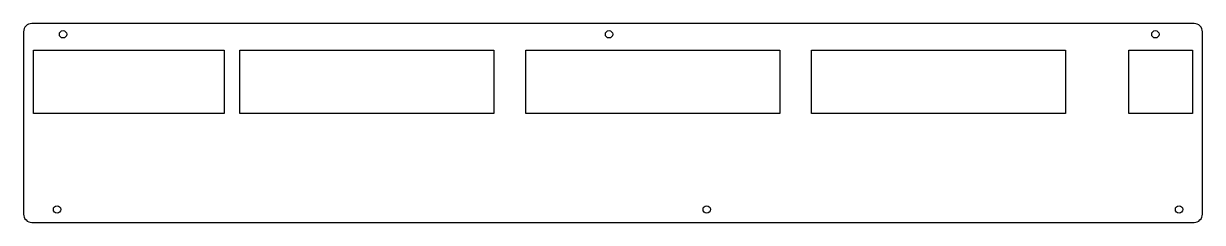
# Model space of a CAD drawing. Header units: millimetres. Extents: x -388 to -34, y 59 to 119.
import ezdxf

# ---------------------------------------------------------------- set-up
doc = ezdxf.new("R2010")
doc.units = ezdxf.units.MM
doc.layers.get('0').update_dxf_attribs({"linetype": 'CONTINUOUS'})

msp = doc.modelspace()

# ---------------------------------------------------------------- linework, layer by layer
msp.add_lwpolyline([(-36.68, 59.49, 0.414221), (-34.18, 61.99), (-34.18, 116.73, 0.414214), (-36.68, 119.23), (-385.34, 119.23, 0.414206), (-387.84, 116.73), (-387.84, 61.99, 0.414214), (-385.34, 59.49)], format="xyb", close=True)
for points in [[(-384.84, 92.18), (-384.84, 111.23), (-327.69, 111.23), (-327.69, 92.18)], [(-246.73, 111.23), (-246.73, 92.18), (-322.93, 92.18), (-322.93, 111.23)], [(-161, 111.23), (-161, 92.18), (-237.2, 92.18), (-237.2, 111.23)], [(-75.28, 111.23), (-75.28, 92.18), (-151.48, 92.18), (-151.48, 111.23)], [(-37.18, 92.18), (-56.23, 92.18), (-56.23, 111.23), (-37.18, 111.23)]]:
    msp.add_lwpolyline(points, close=True)
for centre in [(-376, 116), (-212.2, 116), (-48.3, 116), (-377.8, 63.4), (-182.9, 63.4), (-41.2, 63.4)]:
    msp.add_circle(centre, 1.1)

doc.saveas('drawing.dxf')
